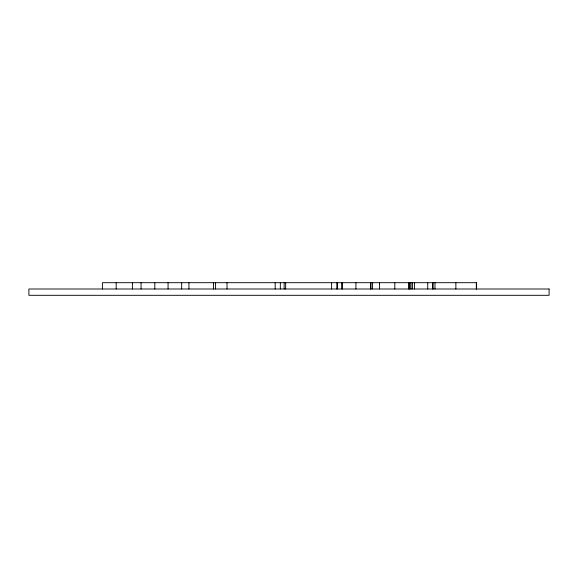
<?xml version="1.0" encoding="UTF-8"?>
<svg xmlns="http://www.w3.org/2000/svg" width="578" height="578" viewBox="0 0 578 578"><rect width="100%" height="100%" fill="white"/><g stroke="black" fill="none" stroke-linecap="round" stroke-linejoin="round"><path stroke-width="0.87" d="M476.59 289L476.59 282.693L102.407 282.693L102.407 289M476.337 282.693L476.337 289M455.869 282.693L455.869 289M434.996 282.693L434.996 289M432.958 282.693L432.958 289M432.756 282.693L432.756 289M427.727 282.693L427.727 289M414.477 282.693L414.477 289M412.548 282.693L412.548 289M411.03 282.693L411.03 289M409.867 282.693L409.867 289M409.108 282.693L409.108 289M408.848 282.693L408.848 289M394.81 282.693L394.81 289M379.558 282.693L379.558 289M372.427 282.693L372.427 289M370.888 282.693L370.888 289M370.693 282.693L370.693 289M355.925 282.693L355.925 289M342.154 282.693L342.154 289M341.93 282.693L341.93 289M337.473 282.693L337.473 289M336.837 282.693L336.837 289M331.613 282.693L331.613 289M285.655 282.693L285.655 289M284.152 282.693L284.152 289M280.33 282.693L280.33 289M275.179 282.693L275.179 289M227.017 282.693L227.017 289M215.58 282.693L215.58 289M213.455 282.693L213.455 289M188.941 282.693L188.941 289M181.673 282.693L181.673 289M168.061 282.693L168.061 289M154.825 282.693L154.825 289M141.061 282.693L141.061 289M132.42 282.693L132.42 289M116.178 282.693L116.178 289M549.1 289L28.9 289L28.9 295.307L549.1 295.307L549.1 289"/></g></svg>
